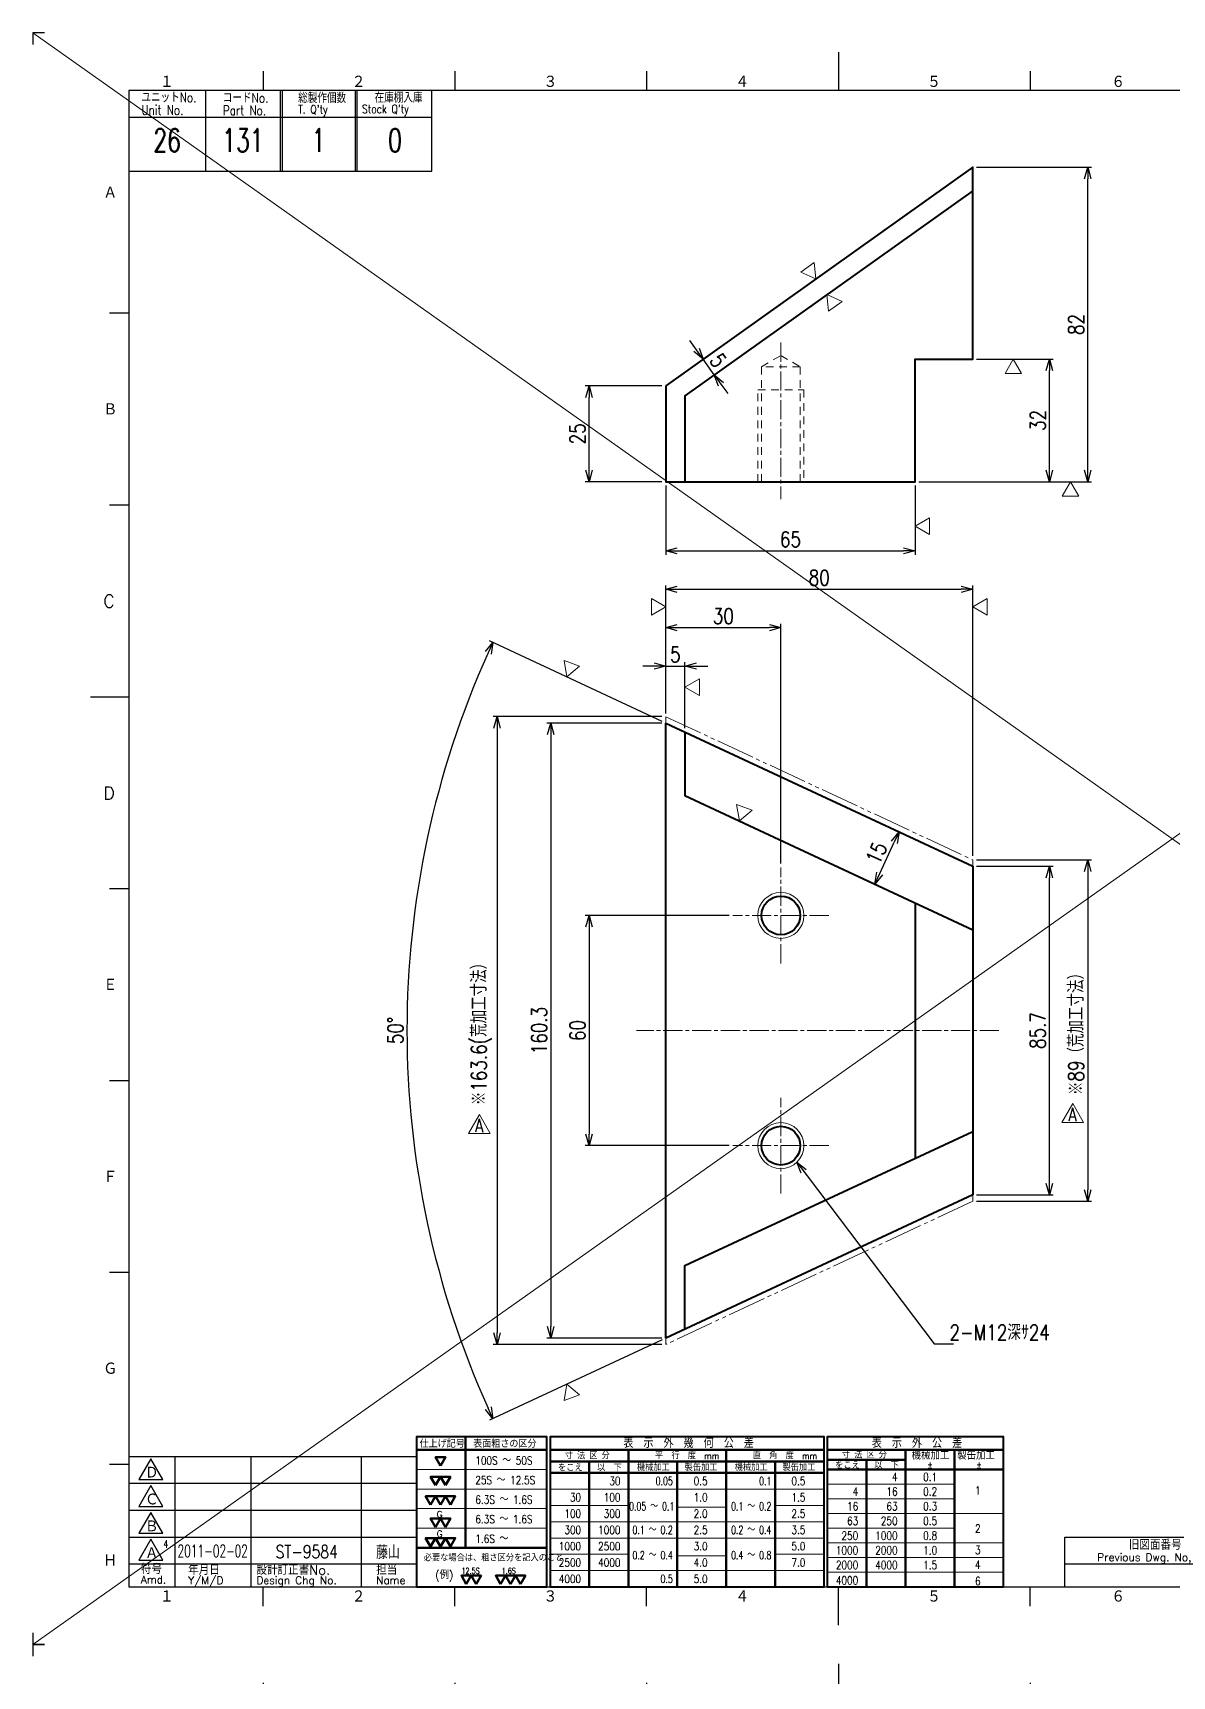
# Model space of a CAD drawing. Header units: millimetres. Extents: x 0 to 594, y 0 to 840.
# Drawn here: x 0 to 297, y 411.8 to 840 of the extents above; entities that cross this region are included whole.
import ezdxf
from ezdxf.enums import TextEntityAlignment as Align

# ---------------------------------------------------------------- set-up
doc = ezdxf.new("R2010")
doc.units = ezdxf.units.MM
for name, pattern in [('GEN3A', [3.5, 2, -1.5]), ('GEN4A', [15, 10, -1, 1, -1, 1, -1]), ('GEN7A', [7.5, 5, -0.75, 1, -0.75]), ('HIDDEN2', [3.5, 2, -1.5])]:
    doc.linetypes.add(name, pattern=pattern)
doc.layers.get('0').update_dxf_attribs({"linetype": 'CONTINUOUS', "lineweight": 20})
doc.layers.get('DEFPOINTS').update_dxf_attribs({"linetype": 'CONTINUOUS'})
for name, color, linetype, lineweight in [('2', 5, 'CONTINUOUS', 40), ('3A', 6, 'HIDDEN2', 20), ('4', 3, 'CONTINUOUS', 13), ('4A', 3, 'GEN4A', 13), ('5', 3, 'CONTINUOUS', 13), ('6', 7, 'CONTINUOUS', 50), ('7A', 4, 'GEN7A', 13), ('8', 1, 'CONTINUOUS', 13)]:
    doc.layers.add(name, color=color, linetype=linetype, lineweight=lineweight)
doc.layers.add('RAHM2', color=1, linetype='CONTINUOUS')
doc.styles.add('DIMENSION', font='monotxt.shx', dxfattribs={"bigfont": 'bigfont.shx'})
doc.styles.get("Standard").update_dxf_attribs({"font": 'romans.shx', "width": 0.8, "bigfont": 'extfont2.shx'})
doc.dimstyles.new('GEN-ISO', dxfattribs={"dimtxt": 4, "dimasz": 3, "dimexe": 1, "dimexo": 1, "dimgap": 1, "dimtad": 3, "dimrnd": 0.01, "dimdsep": 46, "dimtxsty": 'Standard', "dimblk": 'OPEN30', "dimcen": 0, "dimclrt": 7, "dimadec": 3, "dimazin": 2, "dimtp": 0.1, "dimtm": 0.1, "dimtfac": 0.6, "dimtmove": 2, "dimatfit": 3, "dimldrblk": 'OPEN30', "dimfxl": 1, "dimarcsym": 0})
doc.dimstyles.new('GEN-ISO$0', dxfattribs={"dimtxt": 4, "dimasz": 3, "dimexe": 1, "dimexo": 1, "dimgap": 1, "dimtad": 3, "dimrnd": 0.01, "dimdsep": 46, "dimtxsty": 'Standard', "dimblk": 'OPEN30', "dimcen": 0, "dimclrt": 7, "dimazin": 2, "dimtp": 0.1, "dimtm": 0.1, "dimtfac": 0.6, "dimtmove": 2, "dimatfit": 3, "dimldrblk": 'OPEN30', "dimfxl": 1, "dimarcsym": 0})

# ---------------------------------------------------------------- blocks, each defined once
blk = doc.blocks.new('1A2ﾌﾞﾋﾝ')
at = {"layer": 'RAHM2', "color": 5, "linetype": 'Continuous'}
for p, q in [((3, 420), (0, 420)), ((0, 420), (0, 417)), ((591, 420), (594, 420)), ((594, 420), (594, 417)), ((210, 415), (210, 405)), ((60, 410), (60, 405)), ((110, 410), (110, 405)), ((160, 410), (160, 405)), ((260, 410), (260, 405)), ((310, 410), (310, 405)), ((360, 410), (360, 405)), ((410, 410), (410, 405)), ((460, 410), (460, 405)), ((510, 410), (510, 405)), ((560, 410), (560, 405)), ((579, 405), (25, 405)), ((25, 405), (25, 15)), ((104, 384), (104, 405)), ((579, 15), (579, 405)), ((25, 384), (64.5, 384)), ((64.5, 384), (104, 384)), ((20, 347), (25, 347)), ((584, 347), (579, 347)), ((584, 347), (579, 347)), ((20, 297), (25, 297)), ((584, 297), (579, 297)), ((584, 297), (579, 297)), ((15, 247), (25, 247)), ((589, 247), (579, 247)), ((589, 247), (579, 247)), ((20, 197), (25, 197)), ((584, 197), (579, 197)), ((584, 197), (579, 197)), ((20, 147), (25, 147)), ((584, 147), (579, 147)), ((584, 147), (579, 147)), ((20, 97), (25, 97)), ((584, 97), (579, 97)), ((584, 97), (579, 97)), ((20, 47), (25, 47)), ((25, 15), (579, 15)), ((60, 10), (60, 15)), ((110, 10), (110, 15)), ((160, 10), (160, 15)), ((210, 5), (210, 15)), ((260, 10), (260, 15)), ((310, 10), (310, 15)), ((360, 10), (360, 15)), ((410, 10), (410, 15)), ((460, 10), (460, 15)), ((510, 10), (510, 15)), ((560, 10), (560, 15)), ((0, 3), (0, 0)), ((0, 0), (3, 0)), ((594, 0), (591, 0)), ((594, 3), (594, 0))]:
    blk.add_line(p, q, dxfattribs=at)
at = {"layer": 'RAHM2', "color": 7, "linetype": 'Continuous'}
for p, q in [((45, 405), (45, 384)), ((64.5, 405), (64.5, 384)), ((65, 405), (65, 384)), ((84, 405), (84, 384)), ((84.5, 405), (84.5, 384)), ((369, 385), (369, 405)), ((473, 405), (473, 385)), ((501, 385), (501, 405)), ((529, 405), (529, 385)), ((25, 398), (64.5, 398)), ((64.5, 398), (104, 398)), ((369, 398), (473, 398)), ((379, 385), (379, 398)), ((407, 398), (407, 385)), ((460, 398), (460, 385)), ((369, 391), (579, 391)), ((369, 385), (579, 385)), ((364.93, 56.26), (364.93, 32.42)), ((379.55, 56.26), (379.55, 15)), ((394.18, 56.26), (394.18, 32.42)), ((408.8, 56.26), (408.8, 32.42)), ((423.43, 56.26), (423.43, 32.42)), ((438.05, 56.26), (438.05, 32.42)), ((467.3, 56.26), (467.3, 15)), ((25, 49), (100, 49)), ((37, 49), (37, 15)), ((56.8, 49), (56.8, 15)), ((85.6, 49), (85.6, 15)), ((100, 15), (100, 49)), ((321.05, 49.26), (579, 49.26)), ((438.05, 49.26), (438.05, 32.42)), ((467.3, 49.26), (467.3, 49.26)), ((478.17, 49.26), (478.17, 32.42)), ((25, 42), (100, 42)), ((25, 35), (100, 35)), ((321.05, 32.42), (579, 32.42)), ((326.77, 32.42), (326.77, 15)), ((344.59, 32.42), (344.59, 15)), ((350.3, 32.42), (350.3, 15)), ((416.73, 32.42), (416.73, 27.42)), ((433.59, 32.42), (433.59, 27.42)), ((482.82, 32.42), (482.82, 15)), ((503.15, 32.42), (503.15, 27.42)), ((520, 32.42), (520, 27.42)), ((545.29, 32.42), (545.29, 27.42)), ((553.72, 32.42), (553.72, 27.42)), ((570.57, 15), (570.57, 32.42)), ((571.07, 15), (571.07, 32.42)), ((25, 28), (100, 28)), ((269, 28), (321.05, 28)), ((269, 15), (269, 28)), ((379.55, 27.42), (467.3, 27.42)), ((482.82, 27.42), (579, 27.42)), ((25, 21), (100, 21)), ((269, 21), (321.05, 21))]:
    blk.add_line(p, q, dxfattribs=at)
at = {"layer": 'RAHM2', "color": 3, "linetype": 'Continuous'}
for p, q in [((486.73, 41.35), (570.03, 41.35)), ((383.02, 27.42), (379.55, 15)), ((416.73, 27.42), (413.26, 15)), ((433.59, 27.42), (430.12, 15)), ((467.3, 27.42), (463.83, 15)), ((503.15, 27.42), (499.68, 15)), ((520, 27.42), (516.54, 15)), ((545.29, 27.42), (541.82, 15)), ((553.72, 27.42), (550.25, 15))]:
    blk.add_line(p, q, dxfattribs=at)
at = {"layer": 'RAHM2', "color": 3, "linetype": 'GEN3A'}
for p, q in [((391.44, 27.42), (387.98, 15)), ((399.87, 27.42), (396.41, 15)), ((408.3, 27.42), (404.84, 15)), ((425.16, 27.42), (421.69, 15)), ((442.01, 27.42), (438.55, 15)), ((450.44, 27.42), (446.98, 15)), ((458.87, 27.42), (455.41, 15)), ((494.72, 27.42), (491.25, 15)), ((511.57, 27.42), (508.11, 15)), ((528.43, 27.42), (524.97, 15)), ((536.86, 27.42), (533.39, 15)), ((562.14, 27.42), (558.68, 15))]:
    blk.add_line(p, q, dxfattribs=at)
at = {"layer": 'RAHM2', "color": 5, "linetype": 'Continuous'}
blk.add_lwpolyline([(579, 56.26), (321.05, 56.26), (321.05, 15)], dxfattribs=at)
at = {"layer": 'RAHM2', "color": 7, "linetype": 'Continuous'}
for points in [[(472.62, 52.51), (472.62, 50.4), (473.92, 50.4), (473.92, 52.51), (472.62, 52.51)], [(472.77, 52.36), (472.77, 51.53), (473.77, 51.53), (473.77, 52.36), (472.77, 52.36)], [(471.02, 50.4), (472.22, 50.4), (472.22, 51.01)], [(471.02, 50.58), (471.97, 50.58), (471.97, 50.91)], [(471.72, 50.82), (471.72, 50.75), (471.02, 50.75), (471.02, 50.4)], [(473.77, 51.38), (473.77, 50.55), (472.77, 50.55), (472.77, 51.38), (473.77, 51.38)], [(474.32, 50.98), (474.32, 50.4), (475.58, 50.4), (475.58, 50.75), (474.85, 50.75), (474.85, 50.8)], [(474.57, 50.87), (474.57, 50.58), (475.58, 50.58)]]:
    blk.add_lwpolyline(points, dxfattribs=at)
for points in [[(30.79, 48.41), (27.65, 42.97), (33.92, 42.97)], [(30.79, 41.41), (27.65, 35.97), (33.92, 35.97)], [(30.79, 34.41), (27.65, 28.97), (33.92, 28.97)], [(30.79, 27.41), (27.65, 21.97), (33.92, 21.97)]]:
    blk.add_lwpolyline(points, close=True, dxfattribs=at)
at = {"layer": 'RAHM2', "color": 3, "linetype": 'Continuous'}
for points in [[(486.29, 27.42), (482.82, 15)], [(570.57, 27.42), (570.57, 27.42), (567.11, 15)]]:
    blk.add_lwpolyline(points, dxfattribs=at)
at = {"layer": 'RAHM2', "color": 7, "linetype": 'Continuous'}
for radius, start, end in [(2.5, 308.2706, 230.8952), (2.28, 303.9949, 234.4013), (2.06, 299.8294, 238.4756)]:
    blk.add_arc((473.3, 52.76), radius, start, end, dxfattribs=at)
at = {"layer": 'RAHM2', "color": 5, "linetype": 'Continuous'}
for s, height, p in [('１', 3.31, (33.1, 405.6)), ('２', 3.31, (83.1, 405.6)), ('３', 3.31, (133.1, 405.6)), ('４', 3.31, (183.1, 405.6)), ('５', 3.31, (233.1, 405.6)), ('６', 3.31, (281.11, 405.6)), ('７', 3.31, (331.11, 405.6)), ('８', 3.31, (381.11, 405.6)), ('９', 3.31, (431.11, 405.6)), ('１０', 3.311, (481.11, 405.6)), ('１１', 3.311, (531.11, 405.6)), ('１２', 3.311, (573.72, 405.6)), ('Ａ', 3.31, (18.36, 376.71)), ('Ａ', 3.31, (583.43, 376.71)), ('Ｂ', 3.31, (18.36, 320.24)), ('Ｂ', 3.31, (583.65, 320.24)), ('C', 3.31, (18.36, 270.24)), ('C', 3.31, (583.43, 270.24)), ('D', 3.31, (18.36, 220.24)), ('D', 3.31, (583.43, 220.24)), ('Ｅ', 3.31, (18.36, 170.24)), ('Ｅ', 3.31, (583.43, 170.24)), ('Ｆ', 3.31, (18.36, 120.24)), ('Ｆ', 3.31, (583.43, 120.24)), ('Ｇ', 3.31, (18.36, 70.24)), ('Ｇ', 3.31, (583.43, 70.24)), ('Ｈ', 3.31, (18.36, 20.24)), ('Ｈ', 3.31, (583.43, 20.24)), ('１', 3.31, (33.1, 10.87)), ('２', 3.31, (83.1, 10.87)), ('３', 3.31, (133.1, 10.87)), ('４', 3.31, (183.1, 10.87)), ('５', 3.31, (233.1, 10.87)), ('６', 3.31, (281.11, 10.87)), ('７', 3.31, (331.11, 10.87)), ('８', 3.31, (381.11, 10.87)), ('９', 3.31, (431.11, 10.87)), ('１０', 3.311, (481.11, 10.87)), ('１１', 3.311, (531.11, 10.87)), ('１２', 3.311, (573.72, 10.87))]:
    blk.add_text(s, height=height, dxfattribs=at).set_placement(p)
at = {"layer": 'RAHM2', "color": 7, "linetype": 'Continuous'}
for s, height, width, p in [('ユニットNo.', 2.5, 0.8, (28.29, 401.92)), ('コードNo.', 2.5, 0.8, (49.52, 401.81)), ('総製作個数', 2.5, 0.8, (69.17, 401.72)), ('在庫棚入庫', 2.5, 0.8, (89.08, 401.82)), ('Unit No.', 2.5, 0.8, (28.29, 398.64)), ('Part No.', 2.5, 0.8, (49.52, 398.53)), ("T. Q'ty", 2.2, 0.8, (69.17, 398.96)), ("Stock Q'ty", 2.2, 0.8, (85.8, 399.06)), ('材料個数', 3, 0.8, (461.16, 394.75)), ('Material Weight(kg)', 2.2, 0.68, (474.1, 391.86)), ('Unit/total', 2.2, 0.7, (478.86, 394.49)), ('Finished Weight(kg)', 2.2, 0.68, (502.46, 391.86)), ('Unit/total', 2.2, 0.7, (506.86, 394.49)), ('作成年月日', 3, 0.7, (446.49, 52.82)), ('Y/M/D', 1.8, 0.8, (449.79, 49.87)), ('Kusakabe Electric ＆ Machinery Co.,Ltd.', 3.3108, 0.5, (514.56, 51.19)), ('名 称', 3, 0.7, (470.06, 42.33)), ('20', 3.5, 0.8, (438.81, 39.08)), ('TITLE', 2.5, 0.8, (468.18, 36.25)), ('標準図番号', 3, 0.7, (381.26, 28.44)), ('Std. No.', 2.5, 0.7, (396.23, 28.44)), ('機器記号', 2.5, 0.7, (421.65, 29.77)), ('ユニット記号', 2.5, 0.7, (444.14, 29.85)), ('訂正符号', 2, 0.7, (571.87, 30.16)), ('Mach. code', 2, 0.7, (418.86, 27.83)), ('Unit Code', 2, 0.7, (444.45, 27.83)), ('図面番号', 3, 0.7, (469.15, 25.37)), ('Machine Type', 1.7, 0.9, (484.15, 28.05))]:
    blk.add_text(s, height=height, dxfattribs=dict(at, width=width)).set_placement(p)
for s, height, p in [('材\u3000\u3000\u3000\u3000\u3000料', 3.311, (392.18, 399.82)), ('Material', 3, (428.34, 399.82)), ('単 / 全', 3, (480.71, 401.26)), ('単 / 全', 3, (508.71, 401.26)), ('備     考', 3.311, (544.08, 399.21)), ('素材重量 Kg', 3, (475.08, 397.63)), ('仕上重量 Kg', 3, (503.08, 397.63)), ('No.', 3.311, (370.5, 392.82)), ('材\u3000\u3000質', 3, (385.68, 394.39)), ('Dimension/Model No.', 2.4, (412.65, 391.45)), ('材料寸法／型式', 3, (420.33, 394.39)), ("Q'ty", 2.4, (462.19, 391.93)), ('Remark', 2.5, (546.03, 394.16)), ('Code', 2.4, (387.82, 391.45)), ('Ｄ', 3.2, (29.23, 43.2)), ('Ｃ', 3.2, (29.23, 36.2)), ('Ｂ', 3.2, (29.23, 29.2)), ('標', 2, (321.44, 29.43)), ('工', 2, (345.15, 29.24)), ('機種', 2.4, (489.08, 29.76)), ('ユニット', 2.4, (505.39, 29.96)), ('部 品', 2.4, (527.93, 29.79)), ('特性', 2.4, (546.55, 29.78)), ('派 生', 2.4, (558.65, 29.72)), ('旧図面番号', 2.5, (285.71, 24.69)), ('準', 2, (321.47, 26.11)), ('事', 2, (345.17, 24.92)), ('Unit No.', 1.7, (506.39, 27.76)), ('Part No.', 1.7, (526.81, 27.76)), ('Dir.', 1.7, (547.09, 27.76)), ('Branch', 1.7, (557.28, 27.76)), ('Amd.', 1.7, (572.74, 27.76)), ('Ａ', 3.2, (29.23, 22.2)), ('Previous Dwg. No,', 2, (277.5, 21.75)), ('化', 2, (321.37, 22.95)), ('発', 2, (321.46, 19.47)), ('番', 2, (345.31, 20.76)), ('Amd.', 2, (28.17, 15.93)), ('符号', 2.5, (28.17, 18.37)), ('Y/M/D', 2, (40.49, 15.7)), ('年月日', 2.5, (40.49, 18.14)), ('設計訂正書No.', 2.5, (58.29, 18.18)), ('Design Chg No.', 2, (58.29, 15.75)), ('担当', 2.5, (89.5, 18.18)), ('Name', 2, (89.5, 15.75)), ('行', 2, (321.46, 15.82)), ('号', 2, (345.11, 16.28))]:
    blk.add_text(s, height=height, dxfattribs=at).set_placement(p)
for s, height, p in [('共 通 番 号', 3, (342.93, 54.14)), ('Cross ref No.', 2, (342.93, 51.01))]:
    blk.add_text(s, height=height, dxfattribs=at).set_placement(p, align=Align.MIDDLE)
for s, height, width, p in [('承 認', 3, 0.7, (372.18, 54.35)), ('照  査', 3, 0.7, (386.8, 54.35)), ('設  計', 3, 0.7, (401.43, 54.35)), ('作  成', 3, 0.7, (416.05, 54.35)), ('尺  度', 3, 0.7, (430.67, 54.35)), ('APPROVED', 1.8, 0.8, (372.18, 50.85)), ('CHECKED', 1.8, 0.8, (386.8, 50.85)), ('DESIGNED', 1.8, 0.8, (401.43, 50.85)), ('DRAWN', 1.8, 0.8, (416.05, 50.85)), ('SCALE', 1.8, 0.8, (430.67, 50.85)), ('DWG.No.', 2.5, 0.8, (474.41, 19.96))]:
    blk.add_text(s, height=height, dxfattribs=dict(at, width=width)).set_placement(p, align=Align.MIDDLE)
at = {"layer": 'RAHM2', "color": 7, "linetype": 'Continuous', "width": 0.844147}
blk.add_text('日下部電機株式会社', height=3.311, dxfattribs=at).set_placement((479.35, 51.06), (508.79, 51.06), align=Align.FIT)
at = {"layer": 'RAHM2', "color": 7, "linetype": 'Continuous'}
for s, p in [('Standard', (326.07, 16.05)), ('Job No.', (349.5, 16.05))]:
    blk.add_text(s, height=2, rotation=90, dxfattribs=at).set_placement(p)
at = {"layer": 'RAHM2', "color": 5, "linetype": 'Continuous', "width": 0.7}
for tag, p in [('HEADER3', (35, 392.01)), ('HEADER4', (54.75, 392)), ('HEADER15', (74.49, 392)), ('HEADER16', (94.43, 392))]:
    blk.add_attdef(tag, text='', height=6, dxfattribs=at).set_placement(p, align=Align.MIDDLE)
at = {"layer": 'RAHM2', "color": 7, "linetype": 'Continuous'}
blk.add_attdef('HEADER5', text='', height=2.5, dxfattribs=at).set_placement((63.69, 385.1), align=Align.BOTTOM_RIGHT)
for tag, height, width, p in [('HEADER1', 5, 0.9, (528.12, 45.15)), ('HEADER25', 3.2, 0.63, (46.91, 45.38)), ('HEADER23', 3.33, 0.8, (71.4, 45.2)), ('HEADER24', 3.5, 0.8, (92.57, 45.22)), ('HEADER7', 5, 0.8, (343.38, 40.8)), ('GEN-TITLE-SCA', 4, 0.85, (430.79, 40.85)), ('HEADER22', 3.2, 0.63, (46.91, 38.38)), ('HEADER20', 3.33, 0.8, (71.4, 38.2)), ('HEADER21', 3.5, 0.8, (92.57, 38.22)), ('HEADER2', 6, 0.9, (527.89, 36.68)), ('HEADER19', 3.2, 0.63, (46.91, 31.38)), ('HEADER17', 3.33, 0.8, (71.4, 31.2)), ('HEADER18', 3.5, 0.8, (92.57, 31.22)), ('HEADER11', 3.2, 0.63, (46.91, 24.38)), ('HEADER9', 3.33, 0.8, (71.4, 24.2)), ('HEADER10', 3.5, 0.8, (92.57, 24.22)), ('HEADER14', 3.31, 0.8, (295.54, 17.82))]:
    blk.add_attdef(tag, text='', height=height, dxfattribs=dict(at, width=width)).set_placement(p, align=Align.MIDDLE)
at = {"layer": 'RAHM2', "color": 7, "linetype": 'Continuous', "width": 0.8}
blk.add_attdef('GEN-TITLE-DAT', text='', height=3.5, dxfattribs=at).set_placement((444.35, 39.1), align=Align.BOTTOM_LEFT)
at = {"layer": 'RAHM2', "color": 5, "linetype": 'Continuous', "style": 'DIMENSION', "width": 1.2}
for tag, p in [('HEADER13', (382.56, 16.75)), ('HEADER12', (416.26, 16.72)), ('GEN-TITLE-DWG', (485.79, 16.74))]:
    blk.add_attdef(tag, text='', height=7.02, dxfattribs=at).set_placement(p, align=Align.BOTTOM_LEFT)
at = {"layer": 'RAHM2', "color": 5, "linetype": 'Continuous', "style": 'DIMENSION'}
blk.add_attdef('HEADER8', text='', height=7.02, dxfattribs=at).set_placement((577.6, 16.71), align=Align.BOTTOM_RIGHT)
at = {"layer": 'RAHM2', "color": 5, "linetype": 'Continuous'}
blk.add_attdef('HEADER6', text='', height=5.8, dxfattribs=at).set_placement((376.09, 17.1), align=Align.BOTTOM_RIGHT)
blk = doc.blocks.new('_Open30')
at = {"color": 0, "linetype": 'ByBlock', "lineweight": -2}
for p, q in [((-1, 0.27), (0, 0)), ((0, 0), (-1, -0.27)), ((0, 0), (-1, 0))]:
    blk.add_line(p, q, dxfattribs=at)
blk = doc.blocks.new('*D26')
at = {"layer": '5', "color": 0, "lineweight": -2, "transparency": 16777216}
for p, q in [((181.5, 610), (144, 610)), ((145, 607), (145, 553)), ((181.5, 550), (144, 550))]:
    blk.add_line(p, q, dxfattribs=at)
at = {"layer": 'DEFPOINTS', "color": 0, "transparency": 16777216}
for p in [(182.5, 610), (145, 550), (182.5, 550)]:
    blk.add_point(p, dxfattribs=at)
at = {"layer": '5', "color": 0, "lineweight": -2, "transparency": 16777216, "xscale": 3, "yscale": 3, "zscale": 3}
for p, rotation in [((145, 610), 90), ((145, 550), 270)]:
    blk.add_blockref('_Open30', p, dxfattribs=dict(at, rotation=rotation))
at = {"layer": '5', "color": 7, "transparency": 16777216, "insert": (142, 580), "char_height": 4, "attachment_point": 5, "rotation": 90}
blk.add_mtext('60', dxfattribs=at)
blk = doc.blocks.new('*D27')
at = {"layer": '5', "color": 0, "lineweight": -2, "transparency": 16777216}
for p, q in [((162, 675), (159, 675)), ((165, 662.8), (165, 676)), ((165, 675), (170, 675)), ((170, 658.81), (170, 676)), ((173, 675), (176, 675))]:
    blk.add_line(p, q, dxfattribs=at)
at = {"layer": 'DEFPOINTS', "color": 0, "transparency": 16777216}
for p in [(170, 675), (165, 661.8), (170, 657.81)]:
    blk.add_point(p, dxfattribs=at)
at = {"layer": '5', "color": 0, "lineweight": -2, "transparency": 16777216, "xscale": 3, "yscale": 3, "zscale": 3}
blk.add_blockref('_Open30', (165, 675), dxfattribs=at)
at = {"layer": '5', "color": 0, "lineweight": -2, "transparency": 16777216, "xscale": 3, "yscale": 3, "zscale": 3, "rotation": 180}
blk.add_blockref('_Open30', (170, 675), dxfattribs=at)
at = {"layer": '5', "color": 7, "transparency": 16777216, "insert": (167.5, 678), "char_height": 4, "attachment_point": 5}
blk.add_mtext('5', dxfattribs=at)
blk = doc.blocks.new('*D28')
at = {"layer": '5', "color": 0, "lineweight": -2, "transparency": 16777216}
for p, q in [((165, 722), (165, 704)), ((230, 722), (230, 704)), ((168, 705), (227, 705))]:
    blk.add_line(p, q, dxfattribs=at)
at = {"layer": 'DEFPOINTS', "color": 0, "transparency": 16777216}
for p in [(165, 723), (230, 723), (230, 705)]:
    blk.add_point(p, dxfattribs=at)
at = {"layer": '5', "color": 0, "lineweight": -2, "transparency": 16777216, "xscale": 3, "yscale": 3, "zscale": 3, "rotation": 180}
blk.add_blockref('_Open30', (165, 705), dxfattribs=at)
at = {"layer": '5', "color": 0, "lineweight": -2, "transparency": 16777216, "xscale": 3, "yscale": 3, "zscale": 3}
blk.add_blockref('_Open30', (230, 705), dxfattribs=at)
at = {"layer": '5', "color": 7, "transparency": 16777216, "insert": (197.5, 708), "char_height": 4, "attachment_point": 5}
blk.add_mtext('65', dxfattribs=at)
blk = doc.blocks.new('*D29')
at = {"layer": '5', "color": 0, "lineweight": -2, "transparency": 16777216}
for p, q in [((165, 662.8), (165, 686)), ((195, 623.5), (195, 686)), ((168, 685), (192, 685))]:
    blk.add_line(p, q, dxfattribs=at)
at = {"layer": 'DEFPOINTS', "color": 0, "transparency": 16777216}
for p in [(195, 685), (165, 661.8), (195, 622.5)]:
    blk.add_point(p, dxfattribs=at)
at = {"layer": '5', "color": 0, "lineweight": -2, "transparency": 16777216, "xscale": 3, "yscale": 3, "zscale": 3, "rotation": 180}
blk.add_blockref('_Open30', (165, 685), dxfattribs=at)
at = {"layer": '5', "color": 0, "lineweight": -2, "transparency": 16777216, "xscale": 3, "yscale": 3, "zscale": 3}
blk.add_blockref('_Open30', (195, 685), dxfattribs=at)
at = {"layer": '5', "color": 7, "transparency": 16777216, "insert": (180, 688), "char_height": 4, "attachment_point": 5}
blk.add_mtext('30', dxfattribs=at)
blk = doc.blocks.new('*D30')
at = {"layer": '5', "color": 0, "lineweight": -2, "transparency": 16777216}
for p, q in [((165, 662.64), (165, 696)), ((168, 695), (242, 695)), ((245, 625.49), (245, 696))]:
    blk.add_line(p, q, dxfattribs=at)
at = {"layer": 'DEFPOINTS', "color": 0, "transparency": 16777216}
for p in [(245, 695), (165, 661.64), (245, 624.49)]:
    blk.add_point(p, dxfattribs=at)
at = {"layer": '5', "color": 0, "lineweight": -2, "transparency": 16777216, "xscale": 3, "yscale": 3, "zscale": 3, "rotation": 180}
blk.add_blockref('_Open30', (165, 695), dxfattribs=at)
at = {"layer": '5', "color": 0, "lineweight": -2, "transparency": 16777216, "xscale": 3, "yscale": 3, "zscale": 3}
blk.add_blockref('_Open30', (245, 695), dxfattribs=at)
at = {"layer": '5', "color": 7, "transparency": 16777216, "insert": (205, 698), "char_height": 4, "attachment_point": 5}
blk.add_mtext('80', dxfattribs=at)
blk = doc.blocks.new('*D31')
at = {"layer": '5', "color": 0, "lineweight": -2, "transparency": 16777216}
for p, q in [((164, 660.14), (134, 660.14)), ((135, 657.14), (135, 502.86)), ((164, 499.86), (134, 499.86))]:
    blk.add_line(p, q, dxfattribs=at)
at = {"layer": 'DEFPOINTS', "color": 0, "transparency": 16777216}
for p in [(165, 660.14), (135, 499.86), (165, 499.86)]:
    blk.add_point(p, dxfattribs=at)
at = {"layer": '5', "color": 0, "lineweight": -2, "transparency": 16777216, "xscale": 3, "yscale": 3, "zscale": 3}
for p, rotation in [((135, 660.14), 90), ((135, 499.86), 270)]:
    blk.add_blockref('_Open30', p, dxfattribs=dict(at, rotation=rotation))
at = {"layer": '5', "color": 7, "transparency": 16777216, "insert": (132, 580), "char_height": 4, "attachment_point": 5, "rotation": 90}
blk.add_mtext('160.3', dxfattribs=at)
blk = doc.blocks.new('*D32')
at = {"layer": '5', "color": 0, "lineweight": -2, "transparency": 16777216}
for p, q in [((246, 622.84), (266, 622.84)), ((265, 540.16), (265, 619.84)), ((246, 537.16), (266, 537.16))]:
    blk.add_line(p, q, dxfattribs=at)
at = {"layer": 'DEFPOINTS', "color": 0, "transparency": 16777216}
for p in [(245, 622.84), (265, 622.84), (245, 537.16)]:
    blk.add_point(p, dxfattribs=at)
at = {"layer": '5', "color": 0, "lineweight": -2, "transparency": 16777216, "xscale": 3, "yscale": 3, "zscale": 3}
for p, rotation in [((265, 622.84), 90), ((265, 537.16), 270)]:
    blk.add_blockref('_Open30', p, dxfattribs=dict(at, rotation=rotation))
at = {"layer": '5', "color": 7, "transparency": 16777216, "insert": (262, 580), "char_height": 4, "attachment_point": 5, "rotation": 90}
blk.add_mtext('85.7', dxfattribs=at)
blk = doc.blocks.new('*D33')
at = {"layer": '5', "color": 0, "lineweight": -2, "transparency": 16777216}
for p, q in [((164.09, 660.56), (119.04, 681.57)), ((164.09, 499.44), (119.04, 478.43))]:
    blk.add_line(p, q, dxfattribs=at)
blk.add_arc((336.86, 580), 239.34, 155.7182, 204.2818, dxfattribs=at)
at = {"layer": 'DEFPOINTS', "color": 0, "transparency": 16777216}
for p in [(165, 660.14), (245, 622.84), (100.05, 614.69), (245, 537.16), (165, 499.86)]:
    blk.add_point(p, dxfattribs=at)
at = {"layer": '5', "color": 0, "lineweight": -2, "transparency": 16777216, "xscale": 3, "yscale": 3, "zscale": 3}
for p, rotation in [((119.95, 681.15), 65.35908505102354), ((119.95, 478.85), 294.6409149489762)]:
    blk.add_blockref('_Open30', p, dxfattribs=dict(at, rotation=rotation))
at = {"layer": '5', "color": 7, "transparency": 16777216, "insert": (94.52, 580), "char_height": 4, "attachment_point": 5, "rotation": 90}
blk.add_mtext('50°', dxfattribs=at)
blk = doc.blocks.new('*D34')
at = {"layer": '5', "color": 0, "lineweight": -2, "transparency": 16777216}
for p, q in [((246, 755), (266, 755)), ((265, 726), (265, 752)), ((231, 723), (266, 723))]:
    blk.add_line(p, q, dxfattribs=at)
at = {"layer": 'DEFPOINTS', "color": 0, "transparency": 16777216}
for p in [(245, 755), (265, 755), (230, 723)]:
    blk.add_point(p, dxfattribs=at)
at = {"layer": '5', "color": 0, "lineweight": -2, "transparency": 16777216, "xscale": 3, "yscale": 3, "zscale": 3}
for p, rotation in [((265, 755), 90), ((265, 723), 270)]:
    blk.add_blockref('_Open30', p, dxfattribs=dict(at, rotation=rotation))
at = {"layer": '5', "color": 7, "transparency": 16777216, "insert": (262, 739), "char_height": 4, "attachment_point": 5, "rotation": 90}
blk.add_mtext('32', dxfattribs=at)
blk = doc.blocks.new('*D35')
at = {"layer": '5', "color": 0, "lineweight": -2, "transparency": 16777216}
for p, q in [((246, 805), (276, 805)), ((275, 726), (275, 802)), ((231, 723), (276, 723))]:
    blk.add_line(p, q, dxfattribs=at)
at = {"layer": 'DEFPOINTS', "color": 0, "transparency": 16777216}
for p in [(245, 805), (275, 805), (230, 723)]:
    blk.add_point(p, dxfattribs=at)
at = {"layer": '5', "color": 0, "lineweight": -2, "transparency": 16777216, "xscale": 3, "yscale": 3, "zscale": 3}
for p, rotation in [((275, 805), 90), ((275, 723), 270)]:
    blk.add_blockref('_Open30', p, dxfattribs=dict(at, rotation=rotation))
at = {"layer": '5', "color": 7, "transparency": 16777216, "insert": (272, 764), "char_height": 4, "attachment_point": 5, "rotation": 90}
blk.add_mtext('82', dxfattribs=at)
blk = doc.blocks.new('*D36')
at = {"layer": '5', "color": 0, "lineweight": -2, "transparency": 16777216}
for p, q in [((164, 748), (144, 748)), ((145, 726), (145, 745)), ((164, 723), (144, 723))]:
    blk.add_line(p, q, dxfattribs=at)
at = {"layer": 'DEFPOINTS', "color": 0, "transparency": 16777216}
for p in [(145, 748), (165, 748), (165, 723)]:
    blk.add_point(p, dxfattribs=at)
at = {"layer": '5', "color": 0, "lineweight": -2, "transparency": 16777216, "xscale": 3, "yscale": 3, "zscale": 3}
for p, rotation in [((145, 748), 90), ((145, 723), 270)]:
    blk.add_blockref('_Open30', p, dxfattribs=dict(at, rotation=rotation))
at = {"layer": '5', "color": 7, "transparency": 16777216, "insert": (142, 735.5), "char_height": 4, "attachment_point": 5, "rotation": 90}
blk.add_mtext('25', dxfattribs=at)
blk = doc.blocks.new('*D37')
at = {"layer": '5', "color": 0, "lineweight": -2, "transparency": 16777216}
for p, q in [((173.01, 757.39), (171.27, 759.83)), ((167.91, 750.08), (175.56, 755.53)), ((177.65, 750.87), (174.75, 754.95)), ((170.81, 746), (178.46, 751.45)), ((179.39, 748.43), (181.13, 745.99))]:
    blk.add_line(p, q, dxfattribs=at)
at = {"layer": 'DEFPOINTS', "color": 0, "transparency": 16777216}
for p in [(174.75, 754.95), (167.1, 749.5), (170, 745.42)]:
    blk.add_point(p, dxfattribs=at)
at = {"layer": '5', "color": 0, "lineweight": -2, "transparency": 16777216, "xscale": 3, "yscale": 3, "zscale": 3}
for p, rotation in [((174.75, 754.95), 305.4698721673993), ((177.65, 750.87), 125.4698721673992)]:
    blk.add_blockref('_Open30', p, dxfattribs=dict(at, rotation=rotation))
at = {"layer": '5', "color": 7, "transparency": 16777216, "insert": (178.64, 754.65), "char_height": 4, "attachment_point": 5, "rotation": 305.4699}
blk.add_mtext('5', dxfattribs=at)
blk = doc.blocks.new('*D38')
at = {"layer": '5', "color": 0, "lineweight": -2, "transparency": 16777216}
for p, q in [((235.43, 627.3), (224.93, 632.2)), ((220.77, 620.9), (224.57, 629.05)), ((229.09, 613.7), (218.59, 618.6))]:
    blk.add_line(p, q, dxfattribs=at)
at = {"layer": 'DEFPOINTS', "color": 0, "transparency": 16777216}
for p in [(225.84, 631.77), (236.34, 626.88), (230, 613.28)]:
    blk.add_point(p, dxfattribs=at)
at = {"layer": '5', "color": 0, "lineweight": -2, "transparency": 16777216, "xscale": 3, "yscale": 3, "zscale": 3}
for p, rotation in [((225.84, 631.77), 65.00000000000063), ((219.5, 618.18), 245.0000000000007)]:
    blk.add_blockref('_Open30', p, dxfattribs=dict(at, rotation=rotation))
at = {"layer": '5', "color": 7, "transparency": 16777216, "insert": (219.95, 626.24), "char_height": 4, "attachment_point": 5, "rotation": 65}
blk.add_mtext('15', dxfattribs=at)
blk = doc.blocks.new('A$C304C66DE')
for p, q in [((12.75, 39.1), (12.75, 10.2)), ((0, 35.7), (34, 35.7)), ((34.85, 35.7), (106.25, 35.7)), ((55.25, 35.7), (55.25, 0)), ((80.75, 35.7), (80.75, 0)), ((107.1, 35.7), (153, 35.7)), ((127.5, 35.7), (127.5, 0)), ((140.25, 35.7), (140.25, 0)), ((34.85, 32.72), (106.25, 32.72)), ((45.05, 32.72), (45.05, 0)), ((68, 32.72), (68, 0)), ((93.5, 32.72), (93.5, 0)), ((107.1, 33.15), (127.5, 33.15)), ((107.1, 30.6), (153, 30.6)), ((117.3, 33.15), (117.3, 0)), ((34.85, 29.75), (106.25, 29.75)), ((0, 10.2), (34, 10.2))]:
    blk.add_line(p, q)
for points in [[(6.27, 31.6), (7.56, 33.83), (4.98, 33.83), (6.27, 31.6)], [(4.98, 26.5), (6.26, 28.73), (3.69, 28.73), (4.98, 26.5)], [(7.55, 26.5), (8.84, 28.73), (6.26, 28.73), (7.55, 26.5)], [(3.69, 21.4), (4.98, 23.63), (2.4, 23.63), (3.69, 21.4)], [(6.27, 21.4), (7.56, 23.63), (4.98, 23.63), (6.27, 21.4)], [(8.85, 21.4), (10.13, 23.63), (7.56, 23.63), (8.85, 21.4)], [(4.98, 15.61), (6.26, 17.84), (3.69, 17.84), (4.98, 15.61)], [(7.55, 15.61), (8.84, 17.84), (6.26, 17.84), (7.55, 15.61)], [(3.69, 10.51), (4.98, 12.74), (2.4, 12.74), (3.69, 10.51)], [(6.27, 10.51), (7.56, 12.74), (4.98, 12.74), (6.27, 10.51)], [(8.85, 10.51), (10.13, 12.74), (7.56, 12.74), (8.85, 10.51)], [(12.99, 0.74), (14.28, 2.97), (11.7, 2.97), (12.99, 0.74)], [(15.56, 0.74), (16.85, 2.97), (14.28, 2.97), (15.56, 0.74)], [(21.95, 0.74), (23.23, 2.97), (20.66, 2.97), (21.95, 0.74)], [(24.52, 0.74), (25.81, 2.97), (23.23, 2.97), (24.52, 0.74)], [(27.1, 0.74), (28.39, 2.97), (25.81, 2.97), (27.1, 0.74)]]:
    blk.add_lwpolyline(points, close=True)
at = {"layer": '2'}
for points in [[(0, 0), (34, 0), (34, 39.1), (0, 39.1)], [(34.85, 0), (106.25, 0), (106.25, 39.1), (34.85, 39.1)], [(107.1, 0), (153, 0), (153, 39.1), (107.1, 39.1)]]:
    blk.add_lwpolyline(points, close=True, dxfattribs=at)
at = {"layer": '4'}
for p, q in [((0, 30.6), (34, 30.6)), ((107.1, 26.77), (140.25, 26.77)), ((0, 25.5), (34, 25.5)), ((34.85, 25.5), (106.25, 25.5)), ((107.1, 22.95), (140.25, 22.95)), ((0, 20.4), (34, 20.4)), ((34.85, 21.25), (55.25, 21.25)), ((68, 20.82), (80.75, 20.82)), ((93.5, 21.25), (106.25, 21.25)), ((107.1, 19.12), (153, 19.12)), ((0, 15.3), (34, 15.3)), ((34.85, 17), (106.25, 17)), ((107.1, 15.3), (140.25, 15.3)), ((34.85, 12.75), (106.25, 12.75)), ((107.1, 11.47), (153, 11.47)), ((34.85, 8.5), (55.25, 8.5)), ((68, 8.07), (80.75, 8.07)), ((93.5, 8.5), (106.25, 8.5)), ((107.1, 7.65), (153, 7.65)), ((34.85, 4.25), (106.25, 4.25)), ((107.1, 3.82), (153, 3.82))]:
    blk.add_line(p, q, dxfattribs=at)
for s, p in [('表\u3000示\u3000外\u3000幾\u3000何\u3000公\u3000差', (70.95, 36.26)), ('表\u3000示\u3000外\u3000公\u3000差', (130.48, 36.26))]:
    blk.add_text(s, height=2.38).set_placement(p, align=Align.CENTER)
at = {"width": 0.9}
for s, height, p in [('仕上げ記号', 1.87, (6.71, 36.32)), ('表面粗さの区分', 1.87, (23.05, 36.32)), ('寸 法 区 分', 1.7, (44.53, 33.33)), ('平\u3000行\u3000度\u3000mm', 1.7, (70.56, 33.33)), ('直\u3000角\u3000度\u3000mm', 1.7, (96.06, 33.33)), ('寸 法 区 分', 1.7, (116.78, 33.54)), ('機械加工', 1.955, (134, 33.22)), ('製缶加工', 1.955, (145.88, 33.22)), ('をこえ', 1.7, (40.11, 30.18)), ('以\u3000下', 1.7, (50.31, 30.18)), ('機械加工', 1.7, (61.75, 30.27)), ('製缶加工', 1.7, (74.2, 30.27)), ('機械加工', 1.7, (87.25, 30.27)), ('製缶加工', 1.7, (99.7, 30.27)), ('をこえ', 1.7, (112.36, 30.81)), ('以\u3000下', 1.7, (122.56, 30.81)), ('%%P', 1.7, (133.9, 30.94)), ('%%P', 1.7, (146.65, 30.94))]:
    blk.add_text(s, height=height, dxfattribs=at).set_placement(p, align=Align.CENTER)
for s, height, width, p in [('100S ～ 50S', 2.125, 0.8, (15.34, 31.88)), ('25S ～ 12.5S', 2.125, 0.8, (15.34, 26.78)), ('0.1', 2.125, 0.8, (132.1, 27.6)), ('0.2', 2.125, 0.8, (132.1, 23.78)), ('1', 2.12, 0.8, (145.61, 24.06)), ('6.3S ～ 1.6S', 2.125, 0.8, (15.34, 21.68)), ('0.3', 2.125, 0.8, (132.1, 19.95)), ('6.3S ～ 1.6S', 2.125, 0.8, (15.34, 16.58)), ('0.5', 2.125, 0.8, (132.1, 16.13)), ('1.6S ～ ', 2.125, 0.8, (15.34, 11.48)), ('0.8', 2.125, 0.8, (132.1, 12.3)), ('2', 2.12, 0.8, (145.61, 14.15)), ('必要な場合は、粗さ区分を記入のこと', 1.7, 0.9, (1.89, 6.72)), ('1.0', 2.125, 0.8, (132.1, 8.48)), ('3', 2.12, 0.8, (145.61, 8.55)), ('(例)', 2, 0.9, (4.91, 2.1)), ('12.5S', 1.53, 0.8, (11.75, 3.43)), ('1.6S', 1.53, 0.8, (22.24, 3.43)), ('1.5', 2.125, 0.8, (132.1, 4.65)), ('4', 2.12, 0.8, (145.61, 4.73)), ('6', 2.12, 0.8, (145.61, 0.48))]:
    blk.add_text(s, height=height, dxfattribs=dict(width=width)).set_placement(p)
for s, height, width, p in [('30', 2.125, 0.8, (53.18, 26.54)), ('0.05', 2.125, 0.7, (66.81, 26.54)), ('0.5', 2.125, 0.8, (75.9, 26.54)), ('0.1', 2.125, 0.7, (92.52, 26.54)), ('0.5', 2.125, 0.8, (101.4, 26.54)), ('4', 2.12, 0.8, (115.17, 23.78)), ('16', 2.125, 0.8, (125.43, 23.78)), ('4', 2.12, 0.8, (125.43, 27.6)), ('30', 2.125, 0.8, (42.92, 22.29)), ('100', 2.125, 0.8, (53.18, 22.29)), ('0.05 ～ 0.1', 2.125, 0.7, (67.22, 19.94)), ('1.0', 2.125, 0.8, (75.9, 22.29)), ('0.1 ～ 0.2', 2.125, 0.7, (92.52, 19.94)), ('1.5', 2.125, 0.8, (101.4, 22.29)), ('16', 2.125, 0.8, (115.17, 19.95)), ('63', 2.125, 0.8, (125.43, 19.95)), ('100', 2.125, 0.8, (42.92, 18.04)), ('300', 2.125, 0.8, (53.18, 18.04)), ('2.0', 2.125, 0.8, (75.9, 18.04)), ('2.5', 2.125, 0.8, (101.4, 18.04)), ('63', 2.125, 0.8, (115.17, 16.13)), ('250', 2.125, 0.8, (125.43, 16.13)), ('300', 2.125, 0.8, (42.92, 13.79)), ('1000', 2.125, 0.8, (53.18, 13.79)), ('0.1 ～ 0.2', 2.125, 0.7, (66.81, 13.79)), ('2.5', 2.125, 0.8, (75.9, 13.79)), ('0.2 ～ 0.4', 2.125, 0.7, (92.52, 13.79)), ('3.5', 2.125, 0.8, (101.4, 13.79)), ('250', 2.125, 0.8, (115.17, 12.3)), ('1000', 2.125, 0.8, (125.43, 12.3)), ('1000', 2.125, 0.8, (42.92, 9.54)), ('2500', 2.125, 0.8, (53.18, 9.54)), ('0.2 ～ 0.4', 2.125, 0.7, (66.81, 7.2)), ('3.0', 2.125, 0.8, (75.9, 9.54)), ('0.4 ～ 0.8', 2.125, 0.7, (92.52, 7.2)), ('5.0', 2.125, 0.8, (101.4, 9.54)), ('1000', 2.125, 0.8, (115.17, 8.48)), ('2000', 2.125, 0.8, (125.43, 8.48)), ('2500', 2.125, 0.8, (42.92, 5.29)), ('4000', 2.125, 0.8, (53.18, 5.29)), ('4.0', 2.125, 0.8, (75.9, 5.29)), ('7.0', 2.125, 0.8, (101.4, 5.29)), ('2000', 2.125, 0.8, (115.17, 4.65)), ('4000', 2.125, 0.8, (125.43, 4.65)), ('4000', 2.125, 0.8, (42.92, 1.04)), ('0.5', 2.125, 0.7, (66.81, 1.04)), ('5.0', 2.125, 0.8, (75.9, 1.04)), ('4000', 2.125, 0.8, (115.17, 0.65))]:
    blk.add_text(s, height=height, dxfattribs=dict(width=width)).set_placement(p, align=Align.RIGHT)
for p in [(6.8, 18.08), (6.8, 12.98)]:
    blk.add_text('G', height=1.7).set_placement(p, align=Align.RIGHT)
blk = doc.blocks.new('*D39')
at = {"layer": '5', "color": 0, "lineweight": -2, "transparency": 16777216}
for p, q in [((246, 624.49), (276, 624.49)), ((275, 621.49), (275, 538.51)), ((246, 535.51), (276, 535.51))]:
    blk.add_line(p, q, dxfattribs=at)
at = {"layer": 'DEFPOINTS', "color": 0, "transparency": 16777216}
for p in [(245, 624.49), (245, 535.51), (275, 535.51)]:
    blk.add_point(p, dxfattribs=at)
at = {"layer": '5', "color": 0, "lineweight": -2, "transparency": 16777216, "xscale": 3, "yscale": 3, "zscale": 3}
for p, rotation in [((275, 624.49), 90), ((275, 535.51), 270)]:
    blk.add_blockref('_Open30', p, dxfattribs=dict(at, rotation=rotation))
at = {"layer": '5', "color": 7, "transparency": 16777216, "insert": (272, 580), "char_height": 4, "attachment_point": 5, "rotation": 90}
blk.add_mtext('※89（荒加工寸法）', dxfattribs=at)
blk = doc.blocks.new('*D40')
at = {"layer": '5', "color": 0, "lineweight": -2, "transparency": 16777216}
for p, q in [((164, 661.8), (120.01, 661.8)), ((121.01, 658.8), (121.01, 501.2)), ((164, 498.2), (120.01, 498.2))]:
    blk.add_line(p, q, dxfattribs=at)
at = {"layer": 'DEFPOINTS', "color": 0, "transparency": 16777216}
for p in [(165, 661.8), (121.01, 498.2), (165, 498.2)]:
    blk.add_point(p, dxfattribs=at)
at = {"layer": '5', "color": 0, "lineweight": -2, "transparency": 16777216, "xscale": 3, "yscale": 3, "zscale": 3}
for p, rotation in [((121.01, 661.8), 90), ((121.01, 498.2), 270)]:
    blk.add_blockref('_Open30', p, dxfattribs=dict(at, rotation=rotation))
at = {"layer": '5', "color": 7, "transparency": 16777216, "insert": (116.97, 580), "char_height": 4, "attachment_point": 5, "rotation": 90}
blk.add_mtext('※163.6(荒加工寸法）', dxfattribs=at)

msp = doc.modelspace()

# ---------------------------------------------------------------- linework, layer by layer
at = {"layer": '2'}
for p, q in [((165, 499.858), (165, 660.142)), ((165, 660.142), (245, 622.837)), ((245, 622.837), (245, 537.163)), ((230, 613.281), (230, 546.719)), ((230, 613.281), (230, 546.719)), ((245, 537.163), (165, 499.858))]:
    msp.add_line(p, q, dxfattribs=at)
msp.add_lwpolyline([(165, 748), (165, 723), (230, 723), (230, 755), (245, 755), (245, 805)], close=True, dxfattribs=at)
for points in [[(245, 798.861), (170, 745.423), (170, 723)], [(170, 657.81), (170, 641.259), (245, 606.286)], [(170, 502.19), (170, 518.741), (245, 553.714)]]:
    msp.add_lwpolyline(points, dxfattribs=at)
for centre in [(195, 610), (195, 550)]:
    msp.add_circle(centre, 5.05, dxfattribs=at)
at = {"layer": '3A'}
for points in [[(189.95, 723), (189.95, 753), (195, 755.916), (200.05, 753), (200.05, 723)], [(200.05, 753), (189.95, 753)], [(189, 723), (189, 747), (201, 747), (201, 723)]]:
    msp.add_lwpolyline(points, dxfattribs=at)
at = {"layer": '4'}
for centre in [(195, 610), (195, 550)]:
    msp.add_circle(centre, 6, dxfattribs=at)
at = {"layer": '4A'}
for p, q in [((165, 661.797), (245, 624.492)), ((165, 661.797), (165, 660.142)), ((245, 622.837), (245, 624.492)), ((245, 535.508), (165, 498.203)), ((245, 535.508), (245, 537.163)), ((165, 498.203), (165, 499.858))]:
    msp.add_line(p, q, dxfattribs=at)
at = {"layer": '7A'}
for p, q in [((195, 759.286), (195, 718.456)), ((195, 597.5), (195, 622.5)), ((207.5, 610), (182.5, 610)), ((251.858, 580), (157.392, 580)), ((195, 537.5), (195, 562.5)), ((207.5, 550), (182.5, 550))]:
    msp.add_line(p, q, dxfattribs=at)
at = {"layer": '8'}
for p, q in [((0, 420), (594, 840)), ((594, 420), (0, 840))]:
    msp.add_line(p, q, dxfattribs=at)
for points in [[(204.117, 775.871), (200.163, 777.636), (203.669, 780.177), (204.117, 775.871)], [(207.018, 771.799), (207.396, 767.485), (210.942, 769.969), (207.018, 771.799)], [(255.598, 755), (257.763, 751.25), (253.433, 751.25), (255.598, 755)], [(270.488, 723), (272.653, 719.25), (268.323, 719.25), (270.488, 723)], [(230, 711.452), (233.75, 709.287), (233.75, 713.617), (230, 711.452)], [(165, 690.436), (161.25, 688.271), (161.25, 692.601), (165, 690.436)], [(245, 690.446), (248.75, 688.281), (248.75, 692.611), (245, 690.446)], [(139.219, 672.163), (142.536, 674.947), (138.468, 676.428), (139.219, 672.163)], [(170, 669.457), (173.75, 667.292), (173.75, 671.622), (170, 669.457)], [(184.18, 634.647), (187.497, 637.43), (183.428, 638.911), (184.18, 634.647)], [(113.589, 553.197), (119.236, 553.197), (116.413, 558.088)], [(268.258, 556.064), (273.905, 556.064), (271.081, 560.955)], [(139.219, 487.837), (142.536, 485.053), (138.468, 483.572), (139.219, 487.837)]]:
    msp.add_lwpolyline(points, close=True, dxfattribs=at)

# ---------------------------------------------------------------- block references
at = {"layer": '2'}
for p, values in [((0, 420), {'GEN-TITLE-DWG': 'LD26131N01', 'GEN-TITLE-DAT': '10-07-23', 'GEN-TITLE-SCA': '1:1', 'HEADER1': 'ﾚﾍﾞﾘﾝｸﾞﾏｼﾝ', 'HEADER2': 'ｶﾞｲﾄﾞ', 'HEADER3': '26', 'HEADER4': '131', 'HEADER6': '2592', 'HEADER8': 'A', 'HEADER9': 'ST-9584', 'HEADER10': '藤山', 'HEADER11': '2011-02-02', 'HEADER12': 'LMEG', 'HEADER15': '1', 'HEADER16': '0'}), ((0, 0), {'GEN-TITLE-DWG': 'LD16144N01', 'GEN-TITLE-DAT': '13-03-29', 'GEN-TITLE-SCA': '1:1', 'HEADER1': 'レベリングマシン', 'HEADER2': 'ガイド', 'HEADER3': '16', 'HEADER4': '144', 'HEADER6': '2638', 'HEADER8': 'A', 'HEADER9': 'ST-12297', 'HEADER10': 'AOTA', 'HEADER11': '2013.7.22', 'HEADER12': 'LMEG', 'HEADER13': 'LM10', 'HEADER15': '1', 'HEADER16': '0'})]:
    msp.add_blockref('1A2ﾌﾞﾋﾝ', p, dxfattribs=at).add_auto_attribs(values)
at = {"layer": '6'}
msp.add_blockref('A$C304C66DE', (100, 435), dxfattribs=at)

# ---------------------------------------------------------------- texts
at = {"layer": '5', "color": 52, "insert": (238.969, 501.338), "char_height": 4, "attachment_point": 4}
msp.add_mtext('2-M12深ｻ24', dxfattribs=at)
at = {"layer": '6', "color": 7, "width": 0.8}
msp.add_text('4', height=2, dxfattribs=at).set_placement((33.989, 445.196))
at = {"layer": '6', "color": 7, "lineweight": 50, "char_height": 3.5, "attachment_point": 1}
for insert in [(115.287, 556.991), (269.955, 559.858)]:
    msp.add_mtext_dynamic_manual_height_columns('A', width=3.52356, gutter_width=17.5, heights=[0], dxfattribs=dict(at, insert=insert))

# ---------------------------------------------------------------- dimensions: what is measured, and where the dimension line sits
at = {"layer": '5'}
for base, p1, p2, picture, middle in [((275, 805), (230, 723), (245, 805), '*D35', (272, 764)), ((265, 755), (230, 723), (245, 755), '*D34', (262, 739)), ((145, 748), (165, 723), (165, 748), '*D36', (142, 735.5)), ((135, 499.858), (165, 660.142), (165, 499.858), '*D31', (132, 580)), ((265, 622.837), (245, 537.163), (245, 622.837), '*D32', (262, 580))]:
    dim = msp.add_linear_dim(base=base, p1=p1, p2=p2, angle=90, dimstyle='GEN-ISO', override={"dimrnd": 0.1}, dxfattribs=at)
    dim.commit()
    dim.dimension.update_dxf_attribs({"geometry": picture, "text_midpoint": middle})
for p1, p2, distance, picture, middle in [((170, 745.423), (167.099, 749.495), -9.393, '*D37', (178.642, 754.65)), ((230, 613.281), (236.339, 626.875), 11.587, '*D38', (219.949, 626.243))]:
    dim = msp.add_aligned_dim(p1=p1, p2=p2, distance=distance, dimstyle='GEN-ISO', override={"dimrnd": 0.1, "dimtmove": 0}, dxfattribs=at)
    dim.commit()
    dim.dimension.update_dxf_attribs({"geometry": picture, "text_midpoint": middle})
for base, p1, p2, picture, middle in [((230, 705), (165, 723), (230, 723), '*D28', (197.5, 708)), ((245, 695), (165, 661.635), (245, 624.492), '*D30', (205, 698)), ((195, 685), (165, 661.797), (195, 622.5), '*D29', (180, 688)), ((170, 675), (165, 661.797), (170, 657.81), '*D27', (167.5, 678))]:
    dim = msp.add_linear_dim(base=base, p1=p1, p2=p2, dimstyle='GEN-ISO', dxfattribs=at)
    dim.commit()
    dim.dimension.update_dxf_attribs({"geometry": picture, "text_midpoint": middle})
dim = msp.add_angular_dim_2l(base=(100.049, 614.688), line1=((165, 660.142), (245, 622.837)), line2=((245, 537.163), (165, 499.858)), dimstyle='GEN-ISO', override={"dimrnd": 0.1, "dimadec": 3, "dimazin": 2}, dxfattribs=at)
dim.commit()
dim.dimension.update_dxf_attribs({"geometry": '*D33', "text_midpoint": (94.522, 580)})
for base, p1, p2, text, override, picture, middle in [((121.013, 498.203), (165, 661.797), (165, 498.203), '※<>(荒加工寸法）', {"dimdec": 1}, '*D40', (116.965, 580)), ((275, 535.508), (245, 624.492), (245, 535.508), '※<>（荒加工寸法）', {"dimdec": 0}, '*D39', (272, 580))]:
    dim = msp.add_linear_dim(base=base, p1=p1, p2=p2, angle=90, text=text, dimstyle='GEN-ISO$0', override=override, dxfattribs=at)
    dim.commit()
    dim.dimension.update_dxf_attribs({"geometry": picture, "text_midpoint": middle})
dim = msp.add_linear_dim(base=(145, 550), p1=(182.5, 610), p2=(182.5, 550), angle=90, dimstyle='GEN-ISO', dxfattribs=at)
dim.commit()
dim.dimension.update_dxf_attribs({"geometry": '*D26', "text_midpoint": (142, 580)})

# ---------------------------------------------------------------- leaders
at = {"layer": '5', "annotation_type": 0, "has_hookline": 1, "hookline_direction": 0}
msp.add_leader([(199.158, 545.674), (234.969, 498.338), (237.969, 498.338)], dimstyle='GEN-ISO', override={"dimrnd": 0.1}, dxfattribs=at)

doc.saveas('drawing.dxf')
